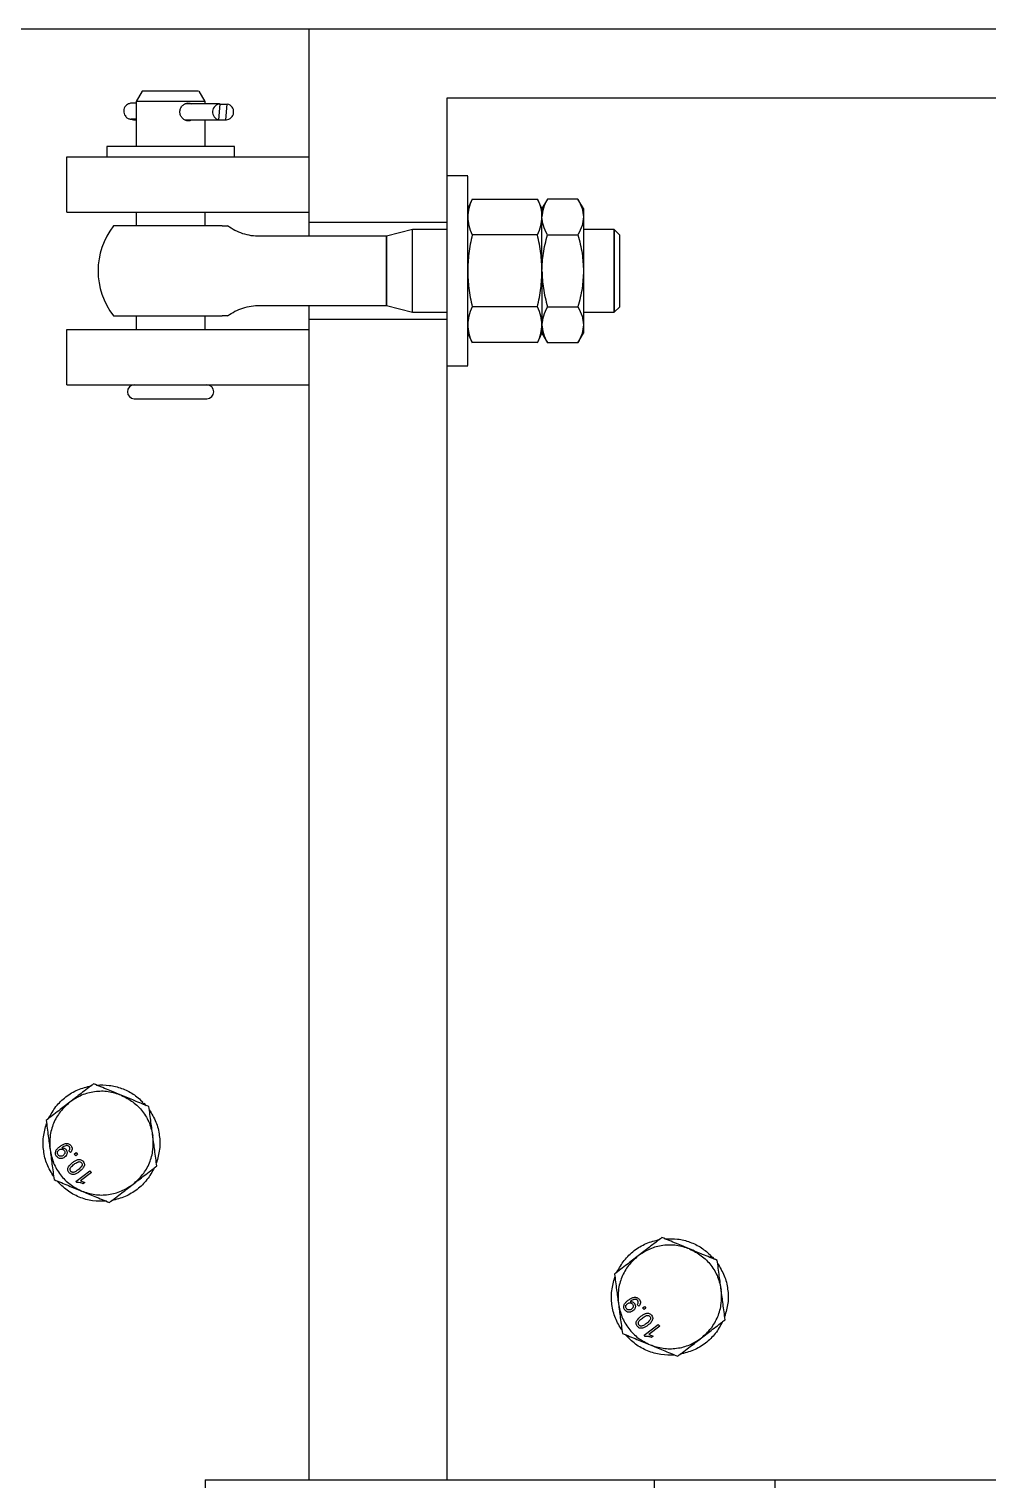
# Model space of a CAD drawing. Header units: millimetres. Extents: x 1293 to 41893, y 1011 to 26911.
# Drawn here: x 32443.8 to 32628.9, y 7875.4 to 8155.4 of the extents above; entities that cross this region are included whole.
import ezdxf

# ---------------------------------------------------------------- set-up
doc = ezdxf.new("R2010")
doc.units = ezdxf.units.MM
doc.header["$LTSCALE"] = 50
doc.layers.add('MAQUINAS', color=11, linetype='Continuous')

msp = doc.modelspace()

# ---------------------------------------------------------------- linework, layer by layer
at = {"layer": 'MAQUINAS', "linetype": 'Continuous', "lineweight": 25}
for p, q in [((32835.610707, 8155.3821266), (32297.3241804, 8155.3821266)), ((32497.8275329, 8155.3821266), (32497.8275329, 8118.0487932)), ((32465.6489134, 8143.3821266), (32464.4942128, 8141.3821266)), ((32477.8275462, 8141.3821266), (32476.6728456, 8143.3821266)), ((32464.4942128, 8141.3821266), (32464.4942128, 8132.7154599)), ((32480.6104612, 8140.9154599), (32473.8887426, 8140.9154599)), ((32477.8275462, 8140.9154599), (32477.8275462, 8141.3821266)), ((32480.4762027, 8137.8567577), (32480.7447197, 8140.9074954)), ((32480.7447197, 8140.9074954), (32482.1046427, 8140.9074954)), ((32481.8361256, 8137.8567577), (32482.1046427, 8140.9074954)), ((32524.4942232, 8142.0487932), (32524.4942232, 8118.0487932)), ((32835.610707, 8142.0487932), (32524.4942232, 8142.0487932)), ((32473.8776329, 8137.8567577), (32481.8361256, 8137.8567577)), ((32473.8887426, 8137.8487932), (32481.9703842, 8137.8487932)), ((32477.8275462, 8132.7154599), (32477.8275462, 8137.8487932)), ((32458.8275329, 8132.7154599), (32458.8275329, 8130.7154599)), ((32483.4941996, 8132.7154599), (32458.8275329, 8132.7154599)), ((32483.4941996, 8130.7154599), (32483.4941996, 8132.7154599)), ((32451.1608663, 8120.0487932), (32451.1608663, 8130.7154599)), ((32471.1608663, 8130.7154599), (32497.8275329, 8130.7154599)), ((32528.4942232, 8127.0487932), (32524.4942232, 8127.0487932)), ((32464.4942128, 8120.0487932), (32464.4942128, 8117.3821266)), ((32471.1608663, 8120.0487932), (32497.8275329, 8120.0487932)), ((32477.8275462, 8117.3821266), (32477.8275462, 8120.0487932)), ((32529.3614345, 8122.5752003), (32528.4942232, 8120.7154599)), ((32529.3598798, 8122.5718663), (32541.9619, 8122.5718663)), ((32542.8275519, 8120.7154699), (32541.9603454, 8122.5752003)), ((32543.9012678, 8122.5752003), (32542.8275519, 8120.7154699)), ((32549.7557494, 8122.5718663), (32543.8993429, 8122.5718663)), ((32550.8275462, 8120.7154599), (32549.7538245, 8122.5752003)), ((32524.4942232, 8118.0487932), (32497.8275329, 8118.0487932)), ((32512.8275462, 8115.3757139), (32488.3830084, 8115.3757139)), ((32517.8275462, 8116.7154599), (32512.8275462, 8115.3757139)), ((32524.4942232, 8116.7154599), (32517.8275462, 8116.7154599)), ((32541.9619, 8115.6436631), (32529.3598798, 8115.6436631)), ((32543.8993429, 8115.6436631), (32549.7557494, 8115.6436631)), ((32556.7448795, 8116.7154599), (32550.8275462, 8116.7154599)), ((32557.8275462, 8115.6327932), (32556.7448795, 8116.7154599)), ((32557.8275462, 8101.7981266), (32557.8275462, 8115.6327932)), ((32488.379674, 8102.0552058), (32512.8275462, 8102.0552058)), ((32512.8275462, 8102.0552058), (32517.8275462, 8100.7154599)), ((32517.8275462, 8100.7154599), (32524.4942232, 8100.7154599)), ((32541.9619, 8101.7872567), (32529.3598798, 8101.7872567)), ((32543.8993429, 8101.7872567), (32549.7557494, 8101.7872567)), ((32550.8275462, 8100.7154599), (32556.7448795, 8100.7154599)), ((32556.7448795, 8100.7154599), (32557.8275462, 8101.7981266)), ((32464.4942128, 8100.0487932), (32464.4942128, 8097.3821266)), ((32477.8275462, 8097.3821266), (32477.8275462, 8100.0487932)), ((32497.8275329, 8099.3821266), (32524.4942232, 8099.3821266)), ((32497.8275329, 8099.3821266), (32497.8275329, 7875.3821266)), ((32524.4942232, 8099.3821266), (32524.4942232, 7875.3821266)), ((32451.1608663, 8086.7154599), (32451.1608663, 8097.3821266)), ((32471.1608663, 8097.3821266), (32497.8275329, 8097.3821266)), ((32528.4942232, 8096.7154599), (32529.3614345, 8094.8557194)), ((32541.9619, 8094.8590534), (32529.3598798, 8094.8590534)), ((32541.9603454, 8094.8557194), (32542.8275519, 8096.7154499)), ((32542.8275519, 8096.7154499), (32543.9012678, 8094.8557194)), ((32543.8993429, 8094.8590534), (32549.7557494, 8094.8590534)), ((32549.7538245, 8094.8557194), (32550.8275462, 8096.7154599)), ((32524.4942232, 8090.3821266), (32528.4942232, 8090.3821266)), ((32471.1608663, 8086.7154599), (32497.8275329, 8086.7154599)), ((32465.5517002, 7948.0135834), (32465.8300419, 7948.2987164)), ((32465.8325918, 7947.8977372), (32466.0258736, 7948.095735)), ((32466.0258736, 7948.095735), (32466.4744453, 7947.5893071)), ((32450.2265846, 7939.5201339), (32450.1615222, 7939.4674545)), ((32451.8386626, 7938.5977145), (32451.536077, 7938.9188308)), ((32452.5802427, 7938.2820974), (32452.9281386, 7938.5498935)), ((32452.8480388, 7937.9342015), (32452.5802427, 7938.2820974)), ((32453.1959347, 7938.2019976), (32452.8480388, 7937.9342015)), ((32452.9281386, 7938.5498935), (32453.1959347, 7938.2019976)), ((32452.892511, 7932.9821248), (32455.6060993, 7935.0709341)), ((32453.0649048, 7932.7581668), (32452.892511, 7932.9821248)), ((32455.8738954, 7934.7230382), (32453.7593404, 7933.0953402)), ((32453.7593404, 7933.0953402), (32454.6414537, 7932.777093)), ((32454.6414537, 7932.777093), (32454.3207371, 7932.5302185)), ((32455.6060993, 7935.0709341), (32455.8738954, 7934.7230382)), ((32575.4967322, 7918.6320498), (32575.2183905, 7918.3469167)), ((32575.6925639, 7918.4290683), (32575.4992821, 7918.2310705)), ((32575.6925639, 7918.4290683), (32576.1411356, 7917.9226404)), ((32559.8932749, 7909.8534672), (32559.8282125, 7909.8007879)), ((32561.505353, 7908.9310478), (32561.2027673, 7909.2521641)), ((32562.246933, 7908.6154308), (32562.5948289, 7908.8832268)), ((32562.5147291, 7908.2675348), (32562.246933, 7908.6154308)), ((32562.862625, 7908.5353309), (32562.5147291, 7908.2675348)), ((32562.5948289, 7908.8832268), (32562.862625, 7908.5353309)), ((32562.5592014, 7903.3154581), (32565.2727897, 7905.4042675)), ((32565.5405857, 7905.0563715), (32563.4260307, 7903.4286736)), ((32565.2727897, 7905.4042675), (32565.5405857, 7905.0563715)), ((32562.7315951, 7903.0915001), (32562.5592014, 7903.3154581)), ((32563.4260307, 7903.4286736), (32564.308144, 7903.1104263)), ((32564.308144, 7903.1104263), (32563.9874274, 7902.8635518)), ((32477.8275566, 7875.3821266), (32835.610707, 7875.3821266)), ((32477.8275566, 7875.3821266), (32477.8275566, 7864.7154599)), ((32564.4942232, 7875.3821266), (32564.4942232, 7864.7154599)), ((32587.8275566, 7864.7154599), (32587.8275566, 7875.3821266))]:
    msp.add_line(p, q, dxfattribs=at)
at = {"layer": 'MAQUINAS', "linetype": 'Continuous', "lineweight": 25, "flags": 128}
msp.add_lwpolyline([(32464.4942128, 8137.9793668), (32464.1485306, 8137.9999458), (32463.7394625, 8138.0128238), (32463.5318725, 8138.0015441), (32463.5578937, 8137.9678528), (32463.8134984, 8137.916965), (32464.2591211, 8137.8567577), (32464.4942128, 8137.8301539)], dxfattribs=at)
at = {"layer": 'MAQUINAS', "linetype": 'Continuous', "lineweight": 25}
for centre, radius, start, end in [((32480.7921804, 8139.3661321), 1.5420938, 91.763658747, 258.176249629), ((32481.7886649, 8139.398121), 1.5420938, 271.763658747, 78.176249629), ((32471.1608795, 8108.7154599), 14, 141.757625006, 218.25531567), ((32464.1608795, 8085.3821266), 1.3333333, 90, 270), ((32478.1608795, 8085.3821266), 1.3333333, 270, 90)]:
    msp.add_arc(centre, radius, start, end, dxfattribs=at)
for points, knots in [([(32473.971823, 8143.3821266), (32473.3088071, 8143.3821266), (32471.9827754, 8143.3821266), (32469.7575831, 8143.3821266), (32467.762163, 8143.3821266), (32466.3306528, 8143.3821266), (32465.6234672, 8143.3821266), (32465.7208095, 8143.3821266), (32465.7466781, 8143.3821266)], [0, 0, 0, 0, 0.1864999279, 0.3729998557, 0.5594997836, 0.7459997115, 0.9324996393, 1, 1, 1, 1]), ([(32476.5750809, 8143.3821266), (32476.5793695, 8143.3821266), (32476.5903794, 8143.3821266), (32475.6868919, 8143.3821266), (32474.5435126, 8143.3821266), (32473.971823, 8143.3821266)], [0, 0, 0, 0, 0.2418693227, 0.6209346614, 1, 1, 1, 1]), ([(32464.4942128, 8141.0492485), (32464.4875262, 8141.0497081), (32464.2881582, 8141.0634119), (32463.9536265, 8141.0710929), (32463.6628773, 8141.0777924), (32463.3063696, 8141.0256347), (32462.9907176, 8140.9204462), (32462.6450681, 8140.7081122), (32462.3222745, 8140.3437598), (32462.1195618, 8139.8527087), (32462.096963, 8139.3225956), (32462.2391217, 8138.8559661), (32462.4710037, 8138.5076842), (32462.7296836, 8138.2712967), (32462.9798804, 8138.1232405), (32463.190065, 8138.0409203), (32463.3673478, 8137.9913167), (32463.5934111, 8137.9439027), (32463.9432933, 8137.8920635), (32464.2975495, 8137.8468434), (32464.4907972, 8137.8282309), (32464.4942128, 8137.8279019)], [0, 0, 0, 0, 0.0028568284, 0.0851789295, 0.1784005578, 0.2184912249, 0.2588179182, 0.3147458415, 0.3814797795, 0.4519208082, 0.5249822348, 0.5909850247, 0.645414306, 0.6921375741, 0.7321225742, 0.7645216126, 0.7927935826, 0.8347452458, 0.9209356454, 0.9986025512, 1, 1, 1, 1]), ([(32474.560687, 8141.3821266), (32474.1727077, 8141.3821266), (32473.3967491, 8141.3821266), (32472.1118788, 8141.3821266), (32470.799846, 8141.3821266), (32469.4991616, 8141.3821266), (32468.2630556, 8141.3821266), (32467.1379595, 8141.3821266), (32466.1681497, 8141.3821266), (32465.3878085, 8141.3821266), (32464.8382324, 8141.3821266), (32464.5294565, 8141.3821266), (32464.5226276, 8141.3821266), (32464.5197557, 8141.3821266)], [0, 0, 0, 0, 0.0932332117, 0.18646642341, 0.27969963511, 0.37293284681, 0.46616605852, 0.55939927022, 0.65263248192, 0.74586569363, 0.83909890533, 0.93233211703, 1, 1, 1, 1]), ([(32472.9594124, 8139.3821266), (32472.9659932, 8139.4938894), (32472.9793468, 8139.7206754), (32473.1131705, 8140.1550811), (32473.4253339, 8140.6351057), (32473.8756799, 8140.9539669), (32474.2668747, 8141.0888576), (32474.4636925, 8141.102212), (32474.560687, 8141.1087932)], [0, 0, 0, 0, 0.1234106923, 0.2504214187, 0.499991788, 0.7495565899, 0.876578208, 1, 1, 1, 1]), ([(32477.8020033, 8141.3821266), (32477.8095195, 8141.3821266), (32477.8444461, 8141.3821266), (32477.6490901, 8141.3821266), (32477.2161765, 8141.3821266), (32476.5283728, 8141.3821266), (32475.6489264, 8141.3821266), (32474.9234334, 8141.3821266), (32474.560687, 8141.3821266)], [0, 0, 0, 0, 0.051990435, 0.241592348, 0.431194261, 0.620796174, 0.810398087, 1, 1, 1, 1]), ([(32474.560687, 8141.1087932), (32474.6550362, 8141.1006256), (32474.8464865, 8141.0840521), (32475.0695379, 8141.0234121), (32475.1685905, 8140.9319178), (32475.1950304, 8140.9074954)], [0, 0, 0, 0, 0.4159889899, 0.8441110725, 1, 1, 1, 1]), ([(32474.560687, 8137.6554599), (32474.4636925, 8137.6620411), (32474.2668747, 8137.6753955), (32473.8756799, 8137.8102862), (32473.4253339, 8138.1291474), (32473.1131705, 8138.609172), (32472.9793468, 8139.0435777), (32472.9659932, 8139.2703637), (32472.9594124, 8139.3821266)], [0, 0, 0, 0, 0.123421792, 0.2504434101, 0.500008212, 0.7495785813, 0.8765893077, 1, 1, 1, 1]), ([(32475.185655, 8137.8487932), (32475.1621999, 8137.8272778), (32475.0659612, 8137.7389977), (32474.8463445, 8137.6804561), (32474.6549893, 8137.6637117), (32474.560687, 8137.6554599)], [0, 0, 0, 0, 0.1404835774, 0.5764190519, 1, 1, 1, 1]), ([(32528.4942232, 8091.2176771), (32528.4942232, 8091.640913), (32528.4942232, 8092.4873849), (32528.4942232, 8094.5609055), (32528.4942232, 8097.1300994), (32528.4942232, 8100.1574486), (32528.4942232, 8103.5102101), (32528.4942232, 8107.0639392), (32528.4942232, 8110.6808717), (32528.4942232, 8114.222396), (32528.4942232, 8117.5520693), (32528.4942232, 8120.5429256), (32528.4942232, 8123.0764056), (32528.4942232, 8125.0686474), (32528.4942232, 8126.3927193), (32528.4942232, 8127.0420319), (32528.4942232, 8126.9804761), (32528.4942232, 8126.961186)], [0, 0, 0, 0, 0.0691734965, 0.138346993, 0.2075204895, 0.2766939859, 0.3458674824, 0.4150409789, 0.4842144754, 0.5533879719, 0.6225614684, 0.6917349648, 0.7609084613, 0.8300819578, 0.8992554543, 0.9684289508, 1, 1, 1, 1]), ([(32529.3598798, 8122.5718663), (32529.105464, 8121.9756469), (32528.6179306, 8120.8331203), (32528.5342403, 8119.6658861), (32528.4942232, 8119.1077647)], [0, 0, 0, 0, 0.5218429017, 1, 1, 1, 1]), ([(32541.9619, 8122.5718663), (32542.2158082, 8121.9769547), (32542.7023515, 8120.8369742), (32542.7870529, 8119.6723516), (32542.8275519, 8119.1155004)], [0, 0, 0, 0, 0.52186129145, 1, 1, 1, 1]), ([(32543.8993429, 8122.5718663), (32543.5849983, 8121.9781388), (32542.9847656, 8120.8444317), (32542.8782736, 8119.6733035), (32542.8275519, 8119.1155004)], [0, 0, 0, 0, 0.52370455088, 1, 1, 1, 1]), ([(32549.7557494, 8122.5718663), (32550.0707242, 8121.9768342), (32550.6721804, 8120.8405981), (32550.7774195, 8119.6668406), (32550.8275462, 8119.1077647)], [0, 0, 0, 0, 0.52368707497, 1, 1, 1, 1]), ([(32481.1252433, 8117.3821266), (32480.9279356, 8117.3820438), (32480.5435593, 8117.3818827), (32479.8235864, 8117.3819338), (32478.8686823, 8117.3821891), (32477.6234768, 8117.3822764), (32476.0238327, 8117.3820859), (32474.3093443, 8117.3821377), (32472.482655, 8117.3821233), (32470.6182187, 8117.3821283), (32468.7692305, 8117.3821227), (32466.9886085, 8117.3821403), (32465.5307349, 8117.3820836), (32464.3634952, 8117.3822249), (32463.4296417, 8117.3821685), (32462.4573264, 8117.3822204), (32461.5165232, 8117.3814797), (32460.7379638, 8117.3822991), (32460.294985, 8117.382078), (32460.1136892, 8117.3821266), (32460.1663127, 8117.3821266), (32460.1665044, 8117.3821266)], [0, 0, 0, 0, 0.0438890331, 0.0855004917, 0.1250342282, 0.1899527213, 0.2499838689, 0.3124592569, 0.3749346449, 0.4374100329, 0.4998854208, 0.5623608088, 0.6248361968, 0.664266218, 0.7058487452, 0.7498689243, 0.8101163907, 0.874820804, 0.937296192, 0.99977158, 1, 1, 1, 1]), ([(32481.1252433, 8117.3821266), (32481.3332141, 8117.3821266), (32481.7237803, 8117.3821266), (32482.0235027, 8117.3821266), (32482.1530969, 8117.3821266), (32482.1449546, 8117.3821266), (32482.1424504, 8117.3821266)], [0, 0, 0, 0, 0.3370011832, 0.63288347847, 0.88709015608, 1, 1, 1, 1]), ([(32488.3830084, 8115.3757139), (32487.8321177, 8115.4002049), (32486.7235776, 8115.4494875), (32485.1001741, 8115.853648), (32483.5461866, 8116.4732505), (32482.6173931, 8117.0804018), (32482.1558278, 8117.3821266)], [0, 0, 0, 0, 0.2484757612, 0.499999999, 0.7515242373, 1, 1, 1, 1]), ([(32497.8275329, 8118.0487932), (32497.8275329, 8118.0143486), (32497.8275329, 8117.9454593), (32497.8275329, 8117.3861046), (32497.8275329, 8116.5548557), (32497.8275329, 8115.7616754), (32497.8275329, 8115.3757139)], [0, 0, 0, 0, 0.25330570357, 0.50661140713, 0.7599171107, 1, 1, 1, 1]), ([(32528.4942232, 8119.1077647), (32528.5342403, 8118.5496434), (32528.6179306, 8117.3824092), (32529.105464, 8116.2398825), (32529.3598798, 8115.6436631)], [0, 0, 0, 0, 0.4781570983, 1, 1, 1, 1]), ([(32541.9619, 8115.6436631), (32542.2158082, 8116.2385748), (32542.7023515, 8117.3785553), (32542.7870529, 8118.5431779), (32542.8275519, 8119.100029)], [0, 0, 0, 0, 0.5218612914, 1, 1, 1, 1]), ([(32543.8993429, 8115.6436631), (32543.5849983, 8116.2373907), (32542.9847656, 8117.3710978), (32542.8782736, 8118.542226), (32542.8275519, 8119.100029)], [0, 0, 0, 0, 0.5237045509, 1, 1, 1, 1]), ([(32550.8275462, 8119.1077647), (32550.7774195, 8118.5486889), (32550.6721804, 8117.3749313), (32550.0707242, 8116.2386953), (32549.7557494, 8115.6436631)], [0, 0, 0, 0, 0.476312925, 1, 1, 1, 1]), ([(32529.3598798, 8115.6436631), (32529.105464, 8114.4512243), (32528.6179306, 8112.166171), (32528.5342403, 8109.8317025), (32528.4942232, 8108.7154599)], [0, 0, 0, 0, 0.5218429017, 1, 1, 1, 1]), ([(32542.8275519, 8108.7309313), (32542.7870529, 8109.8446336), (32542.7023515, 8112.1738788), (32542.2158082, 8114.4538397), (32541.9619, 8115.6436631)], [0, 0, 0, 0, 0.4781387086, 1, 1, 1, 1]), ([(32542.8275519, 8108.7309313), (32542.8782736, 8109.8465373), (32542.9847656, 8112.1887937), (32543.5849983, 8114.456208), (32543.8993429, 8115.6436631)], [0, 0, 0, 0, 0.4762954491, 1, 1, 1, 1]), ([(32549.7557494, 8115.6436631), (32550.0707242, 8114.4535988), (32550.6721804, 8112.1811266), (32550.7774195, 8109.8336116), (32550.8275462, 8108.7154599)], [0, 0, 0, 0, 0.523687075, 1, 1, 1, 1]), ([(32528.4942232, 8108.7154599), (32528.5342403, 8107.5992172), (32528.6179306, 8105.2647488), (32529.105464, 8102.9796955), (32529.3598798, 8101.7872567)], [0, 0, 0, 0, 0.4781570983, 1, 1, 1, 1]), ([(32541.9619, 8101.7872567), (32542.2158082, 8102.97708), (32542.7023515, 8105.257041), (32542.7870529, 8107.5862862), (32542.8275519, 8108.6999885)], [0, 0, 0, 0, 0.5218612914, 1, 1, 1, 1]), ([(32542.8275519, 8108.6999885), (32542.8782736, 8107.5843824), (32542.9847656, 8105.242126), (32543.5849983, 8102.9747118), (32543.8993429, 8101.7872567)], [0, 0, 0, 0, 0.4762954491, 1, 1, 1, 1]), ([(32550.8275462, 8108.7154599), (32550.7774195, 8107.5973081), (32550.6721804, 8105.2497931), (32550.0707242, 8102.977321), (32549.7557494, 8101.7872567)], [0, 0, 0, 0, 0.476312925, 1, 1, 1, 1]), ([(32482.1558278, 8100.0487932), (32482.6173931, 8100.350518), (32483.5461866, 8100.9576692), (32485.1001741, 8101.5772718), (32486.7235776, 8101.9814323), (32487.8321177, 8102.0307148), (32488.3830084, 8102.0552058)], [0, 0, 0, 0, 0.2484757627, 0.500000001, 0.7515242388, 1, 1, 1, 1]), ([(32497.8275329, 8102.0552058), (32497.8275329, 8101.6692443), (32497.8275329, 8100.8760641), (32497.8275329, 8100.0448152), (32497.8275329, 8099.4854605), (32497.8275329, 8099.4165712), (32497.8275329, 8099.3821266)], [0, 0, 0, 0, 0.24008288933, 0.49338859288, 0.74669429644, 1, 1, 1, 1]), ([(32529.3598798, 8101.7872567), (32529.105464, 8101.1910372), (32528.6179306, 8100.0485106), (32528.5342403, 8098.8812764), (32528.4942232, 8098.323155)], [0, 0, 0, 0, 0.5218429017, 1, 1, 1, 1]), ([(32542.8275519, 8098.3308907), (32542.7870529, 8098.8877419), (32542.7023515, 8100.0523645), (32542.2158082, 8101.192345), (32541.9619, 8101.7872567)], [0, 0, 0, 0, 0.4781387086, 1, 1, 1, 1]), ([(32543.8993429, 8101.7872567), (32543.5849983, 8101.1935291), (32542.9847656, 8100.059822), (32542.8782736, 8098.8886938), (32542.8275519, 8098.3308907)], [0, 0, 0, 0, 0.5237045509, 1, 1, 1, 1]), ([(32549.7557494, 8101.7872567), (32550.0707242, 8101.1922245), (32550.6721804, 8100.0559884), (32550.7774195, 8098.8822309), (32550.8275462, 8098.323155)], [0, 0, 0, 0, 0.523687075, 1, 1, 1, 1]), ([(32460.1663381, 8100.0487932), (32460.1662021, 8100.0487932), (32460.1136845, 8100.0487932), (32460.2953265, 8100.0488469), (32460.6879858, 8100.0486294), (32461.2605896, 8100.0491946), (32461.868311, 8100.0491284), (32462.7159562, 8100.0486616), (32463.8510627, 8100.0486929), (32465.3495079, 8100.0488204), (32466.9885252, 8100.0487857), (32468.7692544, 8100.0487954), (32470.6182064, 8100.0487918), (32472.4826802, 8100.0487966), (32474.3092557, 8100.048781), (32475.8344203, 8100.0488316), (32477.0766357, 8100.0487052), (32478.0866717, 8100.0486976), (32479.1537299, 8100.0487672), (32480.2431966, 8100.0491552), (32480.8236551, 8100.048917), (32481.1252433, 8100.0487932)], [0, 0, 0, 0, 0.0001621788, 0.0626417094, 0.12512124, 0.168819071, 0.2104357257, 0.2501645088, 0.3152201639, 0.3751224366, 0.4376019672, 0.5000814979, 0.5625610285, 0.6250405592, 0.6875200898, 0.7499996204, 0.7895670487, 0.8311213561, 0.8750405965, 0.9350750075, 1, 1, 1, 1]), ([(32482.1424504, 8100.0487932), (32482.1450668, 8100.0487932), (32482.1529015, 8100.0487932), (32482.0504592, 8100.0487932), (32481.845977, 8100.0487932), (32481.5452849, 8100.0487932), (32481.2654678, 8100.0487932), (32481.1252433, 8100.0487932)], [0, 0, 0, 0, 0.1134879562, 0.3398360335, 0.560261825, 0.7796343151, 1, 1, 1, 1]), ([(32528.4942232, 8098.323155), (32528.5342403, 8097.7650337), (32528.6179306, 8096.5977995), (32529.105464, 8095.4552728), (32529.3598798, 8094.8590534)], [0, 0, 0, 0, 0.4781570983, 1, 1, 1, 1]), ([(32541.9619, 8094.8590534), (32542.2158082, 8095.4539651), (32542.7023515, 8096.5939456), (32542.7870529, 8097.7585682), (32542.8275519, 8098.3154194)], [0, 0, 0, 0, 0.5218612914, 1, 1, 1, 1]), ([(32542.8275519, 8098.3154194), (32542.8782736, 8097.7576163), (32542.9847656, 8096.5864881), (32543.5849983, 8095.452781), (32543.8993429, 8094.8590534)], [0, 0, 0, 0, 0.4762954491, 1, 1, 1, 1]), ([(32550.8275462, 8098.323155), (32550.7774195, 8097.7640792), (32550.6721804, 8096.5903217), (32550.0707242, 8095.4540856), (32549.7557494, 8094.8590534)], [0, 0, 0, 0, 0.47631292503, 1, 1, 1, 1]), ([(32528.4942232, 8090.4697338), (32528.4942232, 8090.4529485), (32528.4942232, 8090.4052847), (32528.4942232, 8090.8982898), (32528.4942232, 8091.2176771)], [0, 0, 0, 0, 0.3521621625, 1, 1, 1, 1]), ([(32464.1876995, 8084.0487932), (32464.190715, 8084.0487932), (32464.1978853, 8084.0487932), (32464.5221001, 8084.0487932), (32465.0991549, 8084.0487932), (32465.9185132, 8084.0487932), (32466.9368135, 8084.0487932), (32468.1181644, 8084.0487932), (32469.4160757, 8084.0487932), (32470.7817943, 8084.0487932), (32472.1594288, 8084.0487932), (32473.5085425, 8084.0487932), (32474.3232991, 8084.0487932), (32474.7306773, 8084.0487932)], [0, 0, 0, 0, 0.06766788297, 0.16090109467, 0.25413430637, 0.34736751808, 0.44060072978, 0.53383394148, 0.62706715319, 0.72030036489, 0.81353357659, 0.9067667883, 1, 1, 1, 1]), ([(32474.7306773, 8084.0487932), (32475.1115611, 8084.0487932), (32475.8733287, 8084.0487932), (32476.7967474, 8084.0487932), (32477.5189413, 8084.0487932), (32477.9735006, 8084.0487932), (32478.1786245, 8084.0487932), (32478.1419515, 8084.0487932), (32478.1340595, 8084.0487932)], [0, 0, 0, 0, 0.189601913, 0.37920382599, 0.56880573899, 0.75840765198, 0.94800956498, 1, 1, 1, 1]), ([(32456.3028436, 7951.8280278), (32455.5031819, 7951.212481), (32454.0022335, 7950.0571122), (32452.4520746, 7948.8638633), (32451.7277953, 7948.3063427)], [0, 0, 0, 0, 0.5327709195, 1, 1, 1, 1]), ([(32461.6402366, 7949.6267623), (32460.7952699, 7949.9752463), (32458.9868065, 7950.7210988), (32457.2357536, 7951.4432739), (32456.3028436, 7951.8280278)], [0, 0, 0, 0, 0.4672290805, 1, 1, 1, 1]), ([(32466.9776295, 7947.4254969), (32466.0447195, 7947.8102508), (32464.2936666, 7948.5324258), (32462.4852032, 7949.2782784), (32461.6402366, 7949.6267623)], [0, 0, 0, 0, 0.5327709195, 1, 1, 1, 1]), ([(32451.7277953, 7948.3063427), (32451.003516, 7947.748822), (32449.4533571, 7946.5555731), (32447.9524087, 7945.4002043), (32447.152747, 7944.7846575)], [0, 0, 0, 0, 0.4672290805, 1, 1, 1, 1]), ([(32467.7399742, 7941.7025462), (32467.6192868, 7942.6085508), (32467.3609824, 7944.5476523), (32467.1108779, 7946.4251961), (32466.9776295, 7947.4254969)], [0, 0, 0, 0, 0.4672290805, 1, 1, 1, 1]), ([(32447.152747, 7944.7846575), (32447.2859954, 7943.7843567), (32447.5360999, 7941.9068129), (32447.7944043, 7939.9677115), (32447.9150917, 7939.0617069)], [0, 0, 0, 0, 0.5327709195, 1, 1, 1, 1]), ([(32468.5023189, 7935.9795956), (32468.3690705, 7936.9798964), (32468.118966, 7938.8574402), (32467.8606616, 7940.7965416), (32467.7399742, 7941.7025462)], [0, 0, 0, 0, 0.5327709195, 1, 1, 1, 1]), ([(32447.9150917, 7939.0617069), (32448.035779, 7938.1557023), (32448.2940835, 7936.2166008), (32448.544188, 7934.339057), (32448.6774363, 7933.3387562)], [0, 0, 0, 0, 0.4672290805, 1, 1, 1, 1]), ([(32449.1726562, 7937.8146168), (32449.1202384, 7937.8935522), (32449.0154185, 7938.0513992), (32448.9459633, 7938.3302816), (32448.9447116, 7938.6153625), (32449.0483878, 7938.9818158), (32449.3356266, 7939.3701418), (32449.6288023, 7939.6062118), (32449.7757677, 7939.7245509)], [0, 0, 0, 0, 0.1250635897, 0.2500895576, 0.3751100052, 0.5001693996, 0.7494409524, 1, 1, 1, 1]), ([(32449.4447563, 7938.1089048), (32449.3957785, 7938.1870474), (32449.3225845, 7938.3038261), (32449.3029003, 7938.487601), (32449.3202967, 7938.6236443), (32449.3661836, 7938.7541155), (32449.460745, 7938.9118456), (32449.5653115, 7939.0020574), (32449.634786, 7939.0619945)], [0, 0, 0, 0, 0.24901685056, 0.3721383925, 0.49936545582, 0.62356193352, 0.74989269326, 1, 1, 1, 1]), ([(32450.4642665, 7938.0383914), (32450.3845165, 7937.9850357), (32450.2252267, 7937.8784648), (32449.9799154, 7937.8410203), (32449.791005, 7937.8671429), (32449.6100529, 7937.9352326), (32449.5112567, 7938.0390348), (32449.4447563, 7938.1089048)], [0, 0, 0, 0, 0.2502503989, 0.4998417518, 0.6295762977, 0.7506653539, 1, 1, 1, 1]), ([(32449.634786, 7939.0619945), (32449.7105368, 7939.113136), (32449.82515, 7939.1905146), (32450.0019905, 7939.2389192), (32450.1397081, 7939.2454896), (32450.2735396, 7939.2217318), (32450.4436234, 7939.1518247), (32450.5370301, 7939.051224), (32450.5995078, 7938.9839345)], [0, 0, 0, 0, 0.2499764907, 0.3782221671, 0.5003423322, 0.6274524307, 0.7508110927, 1, 1, 1, 1]), ([(32449.7757677, 7939.7245509), (32449.9421269, 7939.8458893), (32450.27428, 7940.0881538), (32450.7584044, 7940.2954557), (32451.172661, 7940.3287372), (32451.4777505, 7940.2640992), (32451.7525745, 7940.1156753), (32451.8891308, 7939.9605226), (32451.9574377, 7939.8829136)], [0, 0, 0, 0, 0.2504849429, 0.5001185141, 0.6278991851, 0.7500923696, 0.8749936752, 1, 1, 1, 1]), ([(32450.1615222, 7939.4674545), (32450.2400216, 7939.4705156), (32450.3975134, 7939.4766568), (32450.6258042, 7939.4085006), (32450.8368317, 7939.2961652), (32450.9418277, 7939.1779345), (32450.9942083, 7939.1189514)], [0, 0, 0, 0, 0.2489431768, 0.4994502948, 0.7502849386, 1, 1, 1, 1]), ([(32451.6305231, 7939.6598356), (32451.586313, 7939.7090829), (32451.4979297, 7939.8075365), (32451.3171198, 7939.896122), (32451.118724, 7939.9268143), (32450.7295527, 7939.8397325), (32450.4500391, 7939.6621226), (32450.2265846, 7939.5201339)], [0, 0, 0, 0, 0.1252073258, 0.2503100191, 0.3753386279, 0.5006201474, 1, 1, 1, 1]), ([(32450.5995078, 7938.9839345), (32450.6490519, 7938.9082558), (32450.7232826, 7938.7948683), (32450.7560035, 7938.6165348), (32450.749911, 7938.4817351), (32450.7147388, 7938.3509065), (32450.6329331, 7938.189382), (32450.5315845, 7938.0986547), (32450.4642665, 7938.0383914)], [0, 0, 0, 0, 0.2495205461, 0.3738507837, 0.4998887841, 0.6240955932, 0.7503154422, 1, 1, 1, 1]), ([(32450.9942083, 7939.1189514), (32451.0330663, 7939.0622905), (32451.110756, 7938.9490071), (32451.1758434, 7938.7526227), (32451.1971053, 7938.5471402), (32451.1731485, 7938.3421055), (32451.1088985, 7938.1449283), (32450.9730463, 7937.9042466), (32450.8171583, 7937.7672767), (32450.7135806, 7937.6762688)], [0, 0, 0, 0, 0.1250740585, 0.2500636243, 0.3732612247, 0.5001992382, 0.6242961009, 0.7503685137, 1, 1, 1, 1]), ([(32451.536077, 7938.9188308), (32451.5851807, 7938.9771936), (32451.6738621, 7939.0825971), (32451.7400747, 7939.2452283), (32451.74836, 7939.3763101), (32451.7292333, 7939.4785051), (32451.6907034, 7939.5755172), (32451.6505823, 7939.6317306), (32451.6305231, 7939.6598356)], [0, 0, 0, 0, 0.2764767993, 0.4993179598, 0.6237184282, 0.7494961879, 0.8747561628, 1, 1, 1, 1]), ([(32451.9574377, 7939.8829136), (32452.0234204, 7939.7825569), (32452.12264, 7939.6316486), (32452.1733237, 7939.3961386), (32452.173669, 7939.1575457), (32452.0783642, 7938.8647204), (32451.9186472, 7938.6868101), (32451.8386626, 7938.5977145)], [0, 0, 0, 0, 0.2498594906, 0.3757183909, 0.500481002, 0.7498462328, 1, 1, 1, 1]), ([(32450.7135806, 7937.6762688), (32450.5923829, 7937.5955329), (32450.409786, 7937.4738958), (32450.1258245, 7937.4065617), (32449.9069093, 7937.4003853), (32449.6934502, 7937.4394911), (32449.4220514, 7937.548497), (32449.2725751, 7937.7079973), (32449.1726562, 7937.8146168)], [0, 0, 0, 0, 0.2498688585, 0.3764535287, 0.5003476657, 0.6272386366, 0.7508240847, 1, 1, 1, 1]), ([(32451.5535307, 7934.7216045), (32451.4993229, 7934.8022663), (32451.3909519, 7934.9635238), (32451.317142, 7935.2501699), (32451.3408555, 7935.5448688), (32451.5883859, 7936.076597), (32451.9613094, 7936.3952981), (32452.2593166, 7936.6499757)], [0, 0, 0, 0, 0.125373348, 0.2506437386, 0.375697515, 0.5011131747, 1, 1, 1, 1]), ([(32451.869566, 7934.9588158), (32451.8320566, 7935.0183751), (32451.7570394, 7935.1374909), (32451.7457672, 7935.3527688), (32451.7973536, 7935.557638), (32452.0296551, 7935.9103545), (32452.305434, 7936.1275285), (32452.5260255, 7936.3012429)], [0, 0, 0, 0, 0.1247447425, 0.2494837578, 0.3744708184, 0.4996480989, 1, 1, 1, 1]), ([(32452.2593166, 7936.6499757), (32452.4157843, 7936.7639532), (32452.728342, 7936.9916334), (32453.1757199, 7937.1949642), (32453.5619158, 7937.2487387), (32453.8529179, 7937.2023213), (32454.1113442, 7937.0573037), (32454.238347, 7936.9106099), (32454.3019086, 7936.8371934)], [0, 0, 0, 0, 0.2504758129, 0.5003473544, 0.6257683408, 0.7501761831, 0.8749696966, 1, 1, 1, 1]), ([(32453.3294137, 7935.2575551), (32453.1766746, 7935.146345), (32452.9475791, 7934.9795396), (32452.6118981, 7934.7986629), (32452.426092, 7934.760189), (32452.3333114, 7934.7409773)], [0, 0, 0, 0, 0.50037231189, 0.75051514073, 1, 1, 1, 1]), ([(32452.5260255, 7936.3012429), (32452.7496697, 7936.4691422), (32453.02927, 7936.6790502), (32453.4278106, 7936.8163798), (32453.6384442, 7936.8116748), (32453.8433224, 7936.7482825), (32453.9403229, 7936.6468642), (32453.9888022, 7936.596177)], [0, 0, 0, 0, 0.5004095025, 0.6256126137, 0.7505796735, 0.875343692, 1, 1, 1, 1]), ([(32453.9888022, 7936.596177), (32454.0257729, 7936.5364322), (32454.0997348, 7936.4169096), (32454.1069685, 7936.2024346), (32454.0591326, 7935.9972586), (32453.8229881, 7935.6475562), (32453.5487579, 7935.4308713), (32453.3294137, 7935.2575551)], [0, 0, 0, 0, 0.1246963828, 0.2494616582, 0.3744323466, 0.4996371137, 1, 1, 1, 1]), ([(32454.506994, 7936.029828), (32454.4623885, 7935.9159012), (32454.3731124, 7935.6878814), (32454.0678117, 7935.3006984), (32453.7860948, 7935.0665703), (32453.598297, 7934.910496)], [0, 0, 0, 0, 0.249753552, 0.499871473, 1, 1, 1, 1]), ([(32454.3019086, 7936.8371934), (32454.3808905, 7936.7152307), (32454.4995145, 7936.532053), (32454.5309305, 7936.2794412), (32454.5270825, 7936.1358216), (32454.5136901, 7936.0651588), (32454.506994, 7936.029828)], [0, 0, 0, 0, 0.49879534605, 0.74914825957, 0.87457641189, 1, 1, 1, 1]), ([(32463.9272706, 7932.4579104), (32464.6515499, 7933.0154311), (32466.2017088, 7934.20868), (32467.7026572, 7935.3640488), (32468.5023189, 7935.9795956)], [0, 0, 0, 0, 0.4672290805, 1, 1, 1, 1]), ([(32448.6774363, 7933.3387562), (32449.6103464, 7932.9540023), (32451.3613993, 7932.2318273), (32453.1698626, 7931.4859747), (32454.0148293, 7931.1374908)], [0, 0, 0, 0, 0.5327709195, 1, 1, 1, 1]), ([(32453.598297, 7934.910496), (32453.4416321, 7934.7965196), (32453.1286887, 7934.5688479), (32452.677331, 7934.3623784), (32452.2898117, 7934.3104673), (32451.9996382, 7934.3597667), (32451.7445773, 7934.5015876), (32451.617255, 7934.6482171), (32451.5535307, 7934.7216045)], [0, 0, 0, 0, 0.2504817087, 0.5003455958, 0.6317049057, 0.7502211388, 0.8749866995, 1, 1, 1, 1]), ([(32452.3333114, 7934.7409773), (32452.2888146, 7934.7425872), (32452.1998496, 7934.7458059), (32452.0718353, 7934.7872052), (32451.9567907, 7934.8576085), (32451.8986444, 7934.925076), (32451.869566, 7934.9588158)], [0, 0, 0, 0, 0.2501584562, 0.5001555724, 0.7500324303, 1, 1, 1, 1]), ([(32454.3207371, 7932.5302185), (32454.1198575, 7932.6167657), (32453.7187926, 7932.789561), (32453.2826156, 7932.7686194), (32453.0649048, 7932.7581668)], [0, 0, 0, 0, 0.5008657323, 1, 1, 1, 1]), ([(32459.3522223, 7928.9362253), (32460.1518839, 7929.5517721), (32461.6528323, 7930.7071409), (32463.2029912, 7931.9003898), (32463.9272706, 7932.4579104)], [0, 0, 0, 0, 0.5327709195, 1, 1, 1, 1]), ([(32454.0148293, 7931.1374908), (32454.859796, 7930.7890068), (32456.6682594, 7930.0431543), (32458.4193122, 7929.3209792), (32459.3522223, 7928.9362253)], [0, 0, 0, 0, 0.4672290805, 1, 1, 1, 1]), ([(32565.9695339, 7922.1613611), (32565.1698723, 7921.5458143), (32563.6689239, 7920.3904456), (32562.1187649, 7919.1971966), (32561.3944856, 7918.639676)], [0, 0, 0, 0, 0.5327709195, 1, 1, 1, 1]), ([(32571.3069269, 7919.9600957), (32570.4619602, 7920.3085797), (32568.6534968, 7921.0544322), (32566.902444, 7921.7766073), (32565.9695339, 7922.1613611)], [0, 0, 0, 0, 0.46722908045, 1, 1, 1, 1]), ([(32561.3944856, 7918.639676), (32560.6702063, 7918.0821554), (32559.1200474, 7916.8889064), (32557.619099, 7915.7335377), (32556.8194373, 7915.1179908)], [0, 0, 0, 0, 0.4672290805, 1, 1, 1, 1]), ([(32576.6443198, 7917.7588302), (32575.7114098, 7918.1435841), (32573.9603569, 7918.8657592), (32572.1518936, 7919.6116117), (32571.3069269, 7919.9600957)], [0, 0, 0, 0, 0.5327709195, 1, 1, 1, 1]), ([(32577.4066645, 7912.0358796), (32577.2859772, 7912.9418842), (32577.0276727, 7914.8809857), (32576.7775682, 7916.7585295), (32576.6443198, 7917.7588302)], [0, 0, 0, 0, 0.4672290805, 1, 1, 1, 1]), ([(32556.8194373, 7915.1179908), (32556.9526857, 7914.1176901), (32557.2027902, 7912.2401463), (32557.4610946, 7910.3010448), (32557.581782, 7909.3950402)], [0, 0, 0, 0, 0.5327709195, 1, 1, 1, 1]), ([(32558.8393466, 7908.1479501), (32558.7869287, 7908.2268855), (32558.6821088, 7908.3847325), (32558.6126536, 7908.6636149), (32558.6114019, 7908.9486959), (32558.7150781, 7909.3151492), (32559.002317, 7909.7034751), (32559.2954926, 7909.9395451), (32559.442458, 7910.0578842)], [0, 0, 0, 0, 0.1250635897, 0.2500895576, 0.3751100052, 0.5001693996, 0.7494409524, 1, 1, 1, 1]), ([(32559.442458, 7910.0578842), (32559.6088172, 7910.1792226), (32559.9409703, 7910.4214871), (32560.4250947, 7910.628789), (32560.8393513, 7910.6620706), (32561.1444408, 7910.5974325), (32561.4192648, 7910.4490086), (32561.5558211, 7910.2938559), (32561.624128, 7910.216247)], [0, 0, 0, 0, 0.2504849429, 0.5001185141, 0.6278991851, 0.7500923696, 0.8749936752, 1, 1, 1, 1]), ([(32561.2972134, 7909.9931689), (32561.2530033, 7910.0424163), (32561.16462, 7910.1408698), (32560.9838101, 7910.2294553), (32560.7854143, 7910.2601476), (32560.396243, 7910.1730658), (32560.1167295, 7909.9954559), (32559.8932749, 7909.8534672)], [0, 0, 0, 0, 0.1252073258, 0.2503100191, 0.3753386279, 0.5006201474, 1, 1, 1, 1]), ([(32561.624128, 7910.216247), (32561.6901108, 7910.1158902), (32561.7893303, 7909.9649819), (32561.840014, 7909.729472), (32561.8403593, 7909.490879), (32561.7450545, 7909.1980538), (32561.5853375, 7909.0201434), (32561.505353, 7908.9310478)], [0, 0, 0, 0, 0.2498594906, 0.3757183909, 0.500481002, 0.7498462328, 1, 1, 1, 1]), ([(32578.1690092, 7906.3129289), (32578.0357608, 7907.3132297), (32577.7856563, 7909.1907735), (32577.5273519, 7911.129875), (32577.4066645, 7912.0358796)], [0, 0, 0, 0, 0.5327709195, 1, 1, 1, 1]), ([(32557.581782, 7909.3950402), (32557.7024693, 7908.4890356), (32557.9607738, 7906.5499341), (32558.2108783, 7904.6723903), (32558.3441266, 7903.6720896)], [0, 0, 0, 0, 0.4672290805, 1, 1, 1, 1]), ([(32560.3802709, 7908.0096022), (32560.2590732, 7907.9288662), (32560.0764763, 7907.8072291), (32559.7925148, 7907.739895), (32559.5735997, 7907.7337186), (32559.3601405, 7907.7728245), (32559.0887417, 7907.8818304), (32558.9392654, 7908.0413306), (32558.8393466, 7908.1479501)], [0, 0, 0, 0, 0.2498688585, 0.3764535287, 0.5003476657, 0.6272386366, 0.7508240847, 1, 1, 1, 1]), ([(32559.1114466, 7908.4422382), (32559.0624688, 7908.5203808), (32558.9892748, 7908.6371595), (32558.9695906, 7908.8209343), (32558.986987, 7908.9569776), (32559.0328739, 7909.0874488), (32559.1274353, 7909.2451789), (32559.2320018, 7909.3353907), (32559.3014764, 7909.3953279)], [0, 0, 0, 0, 0.2490168506, 0.3721383925, 0.4993654558, 0.6235619335, 0.7498926933, 1, 1, 1, 1]), ([(32560.1309568, 7908.3717248), (32560.0512068, 7908.318369), (32559.891917, 7908.2117981), (32559.6466057, 7908.1743536), (32559.4576953, 7908.2004762), (32559.2767432, 7908.2685659), (32559.177947, 7908.3723682), (32559.1114466, 7908.4422382)], [0, 0, 0, 0, 0.2502503989, 0.4998417518, 0.6295762977, 0.7506653539, 1, 1, 1, 1]), ([(32559.3014764, 7909.3953279), (32559.3772271, 7909.4464693), (32559.4918403, 7909.523848), (32559.6686808, 7909.5722525), (32559.8063984, 7909.5788229), (32559.9402299, 7909.5550651), (32560.1103137, 7909.4851581), (32560.2037204, 7909.3845574), (32560.2661981, 7909.3172678)], [0, 0, 0, 0, 0.2499764907, 0.3782221672, 0.5003423322, 0.6274524307, 0.7508110927, 1, 1, 1, 1]), ([(32559.8282125, 7909.8007879), (32559.9067119, 7909.8038489), (32560.0642037, 7909.8099902), (32560.2924945, 7909.7418339), (32560.503522, 7909.6294985), (32560.608518, 7909.5112678), (32560.6608986, 7909.4522847)], [0, 0, 0, 0, 0.24894317681, 0.4994502947, 0.75028493849, 1, 1, 1, 1]), ([(32560.2661981, 7909.3172678), (32560.3157422, 7909.2415892), (32560.3899729, 7909.1282017), (32560.4226938, 7908.9498681), (32560.4166013, 7908.8150684), (32560.3814291, 7908.6842398), (32560.2996234, 7908.5227154), (32560.1982748, 7908.431988), (32560.1309568, 7908.3717248)], [0, 0, 0, 0, 0.2495205461, 0.3738507837, 0.4998887841, 0.6240955932, 0.7503154422, 1, 1, 1, 1]), ([(32560.6608986, 7909.4522847), (32560.6997566, 7909.3956238), (32560.7774463, 7909.2823404), (32560.8425337, 7909.0859561), (32560.8637956, 7908.8804736), (32560.8398388, 7908.6754389), (32560.7755889, 7908.4782616), (32560.6397366, 7908.2375799), (32560.4838486, 7908.10061), (32560.3802709, 7908.0096022)], [0, 0, 0, 0, 0.1250740585, 0.2500636243, 0.3732612247, 0.5001992382, 0.6242961009, 0.7503685137, 1, 1, 1, 1]), ([(32561.2027673, 7909.2521641), (32561.251871, 7909.310527), (32561.3405524, 7909.4159304), (32561.406765, 7909.5785616), (32561.4150503, 7909.7096435), (32561.3959237, 7909.8118384), (32561.3573937, 7909.9088505), (32561.3172727, 7909.965064), (32561.2972134, 7909.9931689)], [0, 0, 0, 0, 0.27647679925, 0.49931795982, 0.62371842821, 0.74949618787, 0.87475616277, 1, 1, 1, 1]), ([(32561.9260069, 7906.983309), (32562.0824746, 7907.0972866), (32562.3950323, 7907.3249667), (32562.8424102, 7907.5282976), (32563.2286061, 7907.582072), (32563.5196082, 7907.5356546), (32563.7780345, 7907.3906371), (32563.9050373, 7907.2439432), (32563.9685989, 7907.1705268)], [0, 0, 0, 0, 0.2504758129, 0.5003473544, 0.6257683408, 0.7501761831, 0.8749696966, 1, 1, 1, 1]), ([(32561.220221, 7905.0549378), (32561.1660132, 7905.1355997), (32561.0576422, 7905.2968571), (32560.9838323, 7905.5835032), (32561.0075458, 7905.8782021), (32561.2550762, 7906.4099303), (32561.6279997, 7906.7286315), (32561.9260069, 7906.983309)], [0, 0, 0, 0, 0.125373348, 0.2506437386, 0.375697515, 0.5011131747, 1, 1, 1, 1]), ([(32563.2649873, 7905.2438293), (32563.1083224, 7905.1298529), (32562.795379, 7904.9021812), (32562.3440213, 7904.6957118), (32561.9565021, 7904.6438006), (32561.6663285, 7904.6931), (32561.4112676, 7904.834921), (32561.2839453, 7904.9815504), (32561.220221, 7905.0549378)], [0, 0, 0, 0, 0.2504817087, 0.5003455958, 0.6317049056, 0.7502211388, 0.8749866995, 1, 1, 1, 1]), ([(32561.5362564, 7905.2921492), (32561.4987469, 7905.3517084), (32561.4237297, 7905.4708242), (32561.4124575, 7905.6861021), (32561.4640439, 7905.8909713), (32561.6963454, 7906.2436878), (32561.9721243, 7906.4608618), (32562.1927158, 7906.6345762)], [0, 0, 0, 0, 0.1247447425, 0.2494837578, 0.3744708184, 0.4996480989, 1, 1, 1, 1]), ([(32562.0000017, 7905.0743107), (32561.9555049, 7905.0759205), (32561.8665399, 7905.0791392), (32561.7385256, 7905.1205386), (32561.623481, 7905.1909418), (32561.5653348, 7905.2584093), (32561.5362564, 7905.2921492)], [0, 0, 0, 0, 0.2501584562, 0.5001555724, 0.7500324303, 1, 1, 1, 1]), ([(32562.9961041, 7905.5908884), (32562.8433649, 7905.4796784), (32562.6142694, 7905.3128729), (32562.2785884, 7905.1319963), (32562.0927823, 7905.0935223), (32562.0000017, 7905.0743107)], [0, 0, 0, 0, 0.5003723119, 0.7505151407, 1, 1, 1, 1]), ([(32562.1927158, 7906.6345762), (32562.41636, 7906.8024755), (32562.6959603, 7907.0123835), (32563.0945009, 7907.1497132), (32563.3051345, 7907.1450082), (32563.5100127, 7907.0816158), (32563.6070132, 7906.9801975), (32563.6554926, 7906.9295103)], [0, 0, 0, 0, 0.50040950251, 0.62561261367, 0.75057967349, 0.87534369202, 1, 1, 1, 1]), ([(32563.6554926, 7906.9295103), (32563.6924633, 7906.8697655), (32563.7664251, 7906.750243), (32563.7736588, 7906.5357679), (32563.7258229, 7906.3305919), (32563.4896784, 7905.9808895), (32563.2154482, 7905.7642047), (32562.9961041, 7905.5908884)], [0, 0, 0, 0, 0.1246963828, 0.2494616582, 0.3744323466, 0.4996371137, 1, 1, 1, 1]), ([(32564.1736843, 7906.3631613), (32564.1290788, 7906.2492345), (32564.0398027, 7906.0212147), (32563.734502, 7905.6340317), (32563.4527851, 7905.3999036), (32563.2649873, 7905.2438293)], [0, 0, 0, 0, 0.249753552, 0.499871473, 1, 1, 1, 1]), ([(32563.9685989, 7907.1705268), (32564.0475808, 7907.048564), (32564.1662048, 7906.8653863), (32564.1976208, 7906.6127745), (32564.1937728, 7906.4691549), (32564.1803804, 7906.3984921), (32564.1736843, 7906.3631613)], [0, 0, 0, 0, 0.4987953461, 0.7491482596, 0.8745764119, 1, 1, 1, 1]), ([(32573.5939609, 7902.7912438), (32574.3182402, 7903.3487644), (32575.8683991, 7904.5420134), (32577.3693475, 7905.6973821), (32578.1690092, 7906.3129289)], [0, 0, 0, 0, 0.4672290805, 1, 1, 1, 1]), ([(32558.3441266, 7903.6720896), (32559.2770367, 7903.2873357), (32561.0280896, 7902.5651606), (32562.8365529, 7901.8193081), (32563.6815196, 7901.4708241)], [0, 0, 0, 0, 0.5327709195, 1, 1, 1, 1]), ([(32563.9874274, 7902.8635518), (32563.7865478, 7902.9500991), (32563.3854829, 7903.1228943), (32562.9493059, 7903.1019528), (32562.7315951, 7903.0915001)], [0, 0, 0, 0, 0.5008657323, 1, 1, 1, 1]), ([(32569.0189126, 7899.2695586), (32569.8185742, 7899.8851055), (32571.3195226, 7901.0404742), (32572.8696816, 7902.2337232), (32573.5939609, 7902.7912438)], [0, 0, 0, 0, 0.5327709195, 1, 1, 1, 1]), ([(32563.6815196, 7901.4708241), (32564.5264863, 7901.1223401), (32566.3349497, 7900.3764876), (32568.0860025, 7899.6543125), (32569.0189126, 7899.2695586)], [0, 0, 0, 0, 0.4672290805, 1, 1, 1, 1])]:
    msp.add_open_spline(points, degree=3, knots=knots, dxfattribs=at)
for points in [[(32451.1608663, 8130.7154599), (32451.2353005, 8130.7154599), (32451.384169, 8130.7154599), (32452.5734218, 8130.7154599), (32454.4217975, 8130.7154599), (32456.9282323, 8130.7154599), (32459.9776573, 8130.7154599), (32463.4579081, 8130.7154599), (32467.2338962, 8130.7154599), (32469.8518762, 8130.7154599), (32471.1608663, 8130.7154599)], [(32451.1608663, 8120.0487932), (32451.2353005, 8120.0487932), (32451.384169, 8120.0487932), (32452.5734218, 8120.0487932), (32454.4217975, 8120.0487932), (32456.9282323, 8120.0487932), (32459.9776573, 8120.0487932), (32463.4579081, 8120.0487932), (32467.2338962, 8120.0487932), (32469.8518762, 8120.0487932), (32471.1608663, 8120.0487932)], [(32542.8275519, 8119.1155004), (32542.8275519, 8119.5686926), (32542.8275519, 8120.4750771), (32542.8275519, 8120.8356662), (32542.8275519, 8120.4750771), (32542.8275519, 8119.5686926), (32542.8275519, 8119.1155004)], [(32550.8275462, 8120.7154599), (32550.8275462, 8120.6449894), (32550.8275462, 8120.5040485), (32550.8275462, 8119.5731927), (32550.8275462, 8119.1077647)], [(32524.4942232, 8118.0487932), (32524.4942232, 8117.3303891), (32524.4942232, 8115.893581), (32524.4942232, 8113.5660562), (32524.4942232, 8111.1640394), (32524.4942232, 8108.7154599), (32524.4942232, 8106.2668804), (32524.4942232, 8103.8648635), (32524.4942232, 8101.5373388), (32524.4942232, 8100.1005306), (32524.4942232, 8099.3821266)], [(32542.8275519, 8108.7309313), (32542.8275519, 8109.7761276), (32542.8275519, 8111.8665201), (32542.8275519, 8114.7755631), (32542.8275519, 8117.3240169), (32542.8275519, 8118.508025), (32542.8275519, 8119.100029)], [(32550.8275462, 8119.1077647), (32550.8275462, 8118.5152448), (32550.8275462, 8117.3302049), (32550.8275462, 8114.7758631), (32550.8275462, 8111.8591019), (32550.8275462, 8109.7633406), (32550.8275462, 8108.7154599)], [(32512.8275462, 8115.3757139), (32512.8275462, 8115.3509264), (32512.8275462, 8115.3013513), (32512.8275462, 8114.905315), (32512.8275462, 8114.2897824), (32512.8275462, 8113.4551078), (32512.8275462, 8112.4396105), (32512.8275462, 8111.2806427), (32512.8275462, 8110.0231911), (32512.8275462, 8108.7154587), (32512.8275462, 8107.4077332), (32512.8275462, 8106.1502611), (32512.8275462, 8104.9913686), (32512.8275462, 8103.9755907), (32512.8275462, 8103.1419633), (32512.8275462, 8102.5225223), (32512.8275462, 8102.1410724), (32512.8275462, 8102.0122726), (32512.8275462, 8102.1410724), (32512.8275462, 8102.5225223), (32512.8275462, 8103.1419633), (32512.8275462, 8103.9755907), (32512.8275462, 8104.9913686), (32512.8275462, 8106.1502611), (32512.8275462, 8107.4077332), (32512.8275462, 8108.7154587), (32512.8275462, 8110.0231911), (32512.8275462, 8111.2806427), (32512.8275462, 8112.4396105), (32512.8275462, 8113.4551078), (32512.8275462, 8114.2897824), (32512.8275462, 8114.905315), (32512.8275462, 8115.3013513), (32512.8275462, 8115.3509264), (32512.8275462, 8115.3757139)], [(32517.8275462, 8100.7154599), (32517.8275462, 8100.7452336), (32517.8275462, 8100.804781), (32517.8275462, 8101.2804821), (32517.8275462, 8102.0198324), (32517.8275462, 8103.0224063), (32517.8275462, 8104.2421763), (32517.8275462, 8105.6342766), (32517.8275462, 8107.1446718), (32517.8275462, 8108.7154599), (32517.8275462, 8110.2862479), (32517.8275462, 8111.7966432), (32517.8275462, 8113.1887435), (32517.8275462, 8114.4085135), (32517.8275462, 8115.4110874), (32517.8275462, 8116.1504377), (32517.8275462, 8116.6261388), (32517.8275462, 8116.6856862), (32517.8275462, 8116.7154599)], [(32556.7448795, 8100.7154599), (32556.7448795, 8100.7452336), (32556.7448795, 8100.804781), (32556.7448795, 8101.2804821), (32556.7448795, 8102.0198324), (32556.7448795, 8103.0224063), (32556.7448795, 8104.2421763), (32556.7448795, 8105.6342767), (32556.7448795, 8107.1446715), (32556.7448795, 8108.7154613), (32556.7448795, 8110.2862428), (32556.7448795, 8111.7966623), (32556.7448795, 8113.1886722), (32556.7448795, 8114.4087793), (32556.7448795, 8115.4100953), (32556.7448795, 8116.1541402), (32556.7448795, 8116.6123208), (32556.7448795, 8116.7670294), (32556.7448795, 8116.6123208), (32556.7448795, 8116.1541402), (32556.7448795, 8115.4100953), (32556.7448795, 8114.4087793), (32556.7448795, 8113.1886722), (32556.7448795, 8111.7966623), (32556.7448795, 8110.2862428), (32556.7448795, 8108.7154613), (32556.7448795, 8107.1446715), (32556.7448795, 8105.6342767), (32556.7448795, 8104.2421763), (32556.7448795, 8103.0224063), (32556.7448795, 8102.0198324), (32556.7448795, 8101.2804821), (32556.7448795, 8100.804781), (32556.7448795, 8100.7452336), (32556.7448795, 8100.7154599)], [(32542.8275519, 8108.6999885), (32542.8275519, 8107.6547922), (32542.8275519, 8105.5643997), (32542.8275519, 8102.6553567), (32542.8275519, 8100.1069029), (32542.8275519, 8098.9228948), (32542.8275519, 8098.3308907)], [(32550.8275462, 8108.7154599), (32550.8275462, 8107.6675792), (32550.8275462, 8105.5718179), (32550.8275462, 8102.6550566), (32550.8275462, 8100.1007148), (32550.8275462, 8098.915675), (32550.8275462, 8098.323155)], [(32542.8275519, 8098.3154194), (32542.8275519, 8097.8622271), (32542.8275519, 8096.9558427), (32542.8275519, 8096.5952535), (32542.8275519, 8096.9558427), (32542.8275519, 8097.8622271), (32542.8275519, 8098.3154194)], [(32550.8275462, 8098.323155), (32550.8275462, 8097.8577271), (32550.8275462, 8096.9268712), (32550.8275462, 8096.7859303), (32550.8275462, 8096.7154599)], [(32451.1608663, 8097.3821266), (32451.2353005, 8097.3821266), (32451.384169, 8097.3821266), (32452.5734218, 8097.3821266), (32454.4217975, 8097.3821266), (32456.9282323, 8097.3821266), (32459.9776573, 8097.3821266), (32463.4579081, 8097.3821266), (32467.2338962, 8097.3821266), (32469.8518762, 8097.3821266), (32471.1608663, 8097.3821266)], [(32451.1608663, 8086.7154599), (32451.2353005, 8086.7154599), (32451.384169, 8086.7154599), (32452.5734218, 8086.7154599), (32454.4217975, 8086.7154599), (32456.9282323, 8086.7154599), (32459.9776573, 8086.7154599), (32463.4579081, 8086.7154599), (32467.2338962, 8086.7154599), (32469.8518762, 8086.7154599), (32471.1608663, 8086.7154599)], [(32447.6322292, 7945.1537433), (32448.0675552, 7945.9386883), (32448.9382073, 7947.5085784), (32450.9041507, 7949.3763456), (32453.2127594, 7950.7989539), (32454.9531607, 7951.238946), (32455.8233614, 7951.458942)], [(32461.6402366, 7949.6267623), (32460.8078033, 7949.8986945), (32459.1429368, 7950.4425588), (32456.4938203, 7950.3943584), (32453.9244614, 7949.7474144), (32452.4600173, 7948.7866999), (32451.7277953, 7948.3063427)], [(32456.8622224, 7951.5973269), (32457.6863966, 7951.6161784), (32459.3347449, 7951.6538814), (32461.7406946, 7951.0207052), (32463.9834829, 7949.9439477), (32465.2145222, 7948.8471269), (32465.8300419, 7948.2987164)], [(32461.6402366, 7949.6267623), (32462.4223492, 7949.2328181), (32463.9865744, 7948.4449296), (32465.8315238, 7946.5432715), (32467.1978248, 7944.2731695), (32467.5592577, 7942.5594207), (32467.7399742, 7941.7025462)], [(32451.7277953, 7948.3063427), (32451.0760785, 7947.7214004), (32449.772645, 7946.5515159), (32448.4898295, 7944.2332135), (32447.7654199, 7941.6846114), (32447.8652011, 7939.9360084), (32447.9150917, 7939.0617069)], [(32467.0575261, 7946.8257102), (32467.5196454, 7946.0562343), (32468.4438841, 7944.5172825), (32469.0784462, 7941.8808419), (32469.1561568, 7939.170224), (32468.6670005, 7937.4429962), (32468.4224223, 7936.5793823)], [(32448.5975398, 7933.9385429), (32448.1354204, 7934.7080188), (32447.2111818, 7936.2469706), (32446.5766196, 7938.8834112), (32446.498909, 7941.5940291), (32446.9880654, 7943.3212569), (32447.2326436, 7944.1848708)], [(32463.9272706, 7932.4579104), (32464.5789873, 7933.0428527), (32465.8824209, 7934.2127372), (32467.1652364, 7936.5310396), (32467.8896459, 7939.0796417), (32467.7898648, 7940.8282447), (32467.7399742, 7941.7025462)], [(32447.9150917, 7939.0617069), (32448.0958081, 7938.2048324), (32448.4572411, 7936.4910836), (32449.8235421, 7934.2209816), (32451.6684915, 7932.3193235), (32453.2327167, 7931.531435), (32454.0148293, 7931.1374908)], [(32468.0228367, 7935.6105098), (32467.5875107, 7934.8255648), (32466.7168586, 7933.2556747), (32464.7509151, 7931.3879075), (32462.4423065, 7929.9652992), (32460.7019051, 7929.5253071), (32459.8317045, 7929.3053111)], [(32458.7928435, 7929.1669262), (32457.8953981, 7929.151457), (32456.1005074, 7929.1205188), (32453.5000018, 7929.8891922), (32451.1136826, 7931.1772018), (32449.8624376, 7932.4644375), (32449.2368151, 7933.1080554)], [(32454.0148293, 7931.1374908), (32454.8472625, 7930.8655586), (32456.512129, 7930.3216943), (32459.1612456, 7930.3698947), (32461.7306045, 7931.0168387), (32463.1950485, 7931.9775532), (32463.9272706, 7932.4579104)], [(32557.2989195, 7915.4870766), (32557.7342455, 7916.2720217), (32558.6048976, 7917.8419117), (32560.5708411, 7919.709679), (32562.8794497, 7921.1322872), (32564.619851, 7921.5722793), (32565.4900517, 7921.7922754)], [(32566.5289127, 7921.9306603), (32567.3530869, 7921.9495118), (32569.0014352, 7921.9872147), (32571.4073849, 7921.3540385), (32573.6501732, 7920.2772811), (32574.8812125, 7919.1804602), (32575.4967322, 7918.6320498)], [(32561.3944856, 7918.639676), (32560.7427688, 7918.0547337), (32559.4393353, 7916.8848492), (32558.1565198, 7914.5665468), (32557.4321103, 7912.0179447), (32557.5318914, 7910.2693417), (32557.581782, 7909.3950402)], [(32571.3069269, 7919.9600957), (32570.4744936, 7920.2320278), (32568.8096271, 7920.7758921), (32566.1605106, 7920.7276917), (32563.5911517, 7920.0807478), (32562.1267076, 7919.1200332), (32561.3944856, 7918.639676)], [(32571.3069269, 7919.9600957), (32572.0890395, 7919.5661514), (32573.6532647, 7918.7782629), (32575.4982141, 7916.8766048), (32576.8645151, 7914.6065028), (32577.225948, 7912.892754), (32577.4066645, 7912.0358796)], [(32576.7242164, 7917.1590435), (32577.1863358, 7916.3895676), (32578.1105744, 7914.8506158), (32578.7451366, 7912.2141752), (32578.8228471, 7909.5035573), (32578.3336908, 7907.7763295), (32578.0891126, 7906.9127156)], [(32558.2642301, 7904.2718762), (32557.8021107, 7905.0413521), (32556.8778721, 7906.5803039), (32556.2433099, 7909.2167446), (32556.1655994, 7911.9273625), (32556.6547557, 7913.6545903), (32556.8993339, 7914.5182042)], [(32573.5939609, 7902.7912438), (32574.2456777, 7903.376186), (32575.5491112, 7904.5460706), (32576.8319267, 7906.864373), (32577.5563362, 7909.412975), (32577.4565551, 7911.1615781), (32577.4066645, 7912.0358796)], [(32557.581782, 7909.3950402), (32557.7624984, 7908.5381658), (32558.1239314, 7906.8244169), (32559.4902324, 7904.5543149), (32561.3351818, 7902.6526568), (32562.899407, 7901.8647683), (32563.6815196, 7901.4708241)], [(32577.689527, 7905.9438431), (32577.254201, 7905.1588981), (32576.3835489, 7903.589008), (32574.4176054, 7901.7212408), (32572.1089968, 7900.2986325), (32570.3685954, 7899.8586405), (32569.4983948, 7899.6386444)], [(32568.4595338, 7899.5002595), (32567.5620885, 7899.4847904), (32565.7671978, 7899.4538521), (32563.1666921, 7900.2225255), (32560.7803729, 7901.5105351), (32559.5291279, 7902.7977708), (32558.9035054, 7903.4413887)], [(32563.6815196, 7901.4708241), (32564.5139529, 7901.1988919), (32566.1788193, 7900.6550276), (32568.8279359, 7900.703228), (32571.3972948, 7901.350172), (32572.8617388, 7902.3108865), (32573.5939609, 7902.7912438)]]:
    msp.add_open_spline(points, degree=3, dxfattribs=at)

doc.saveas('drawing.dxf')
